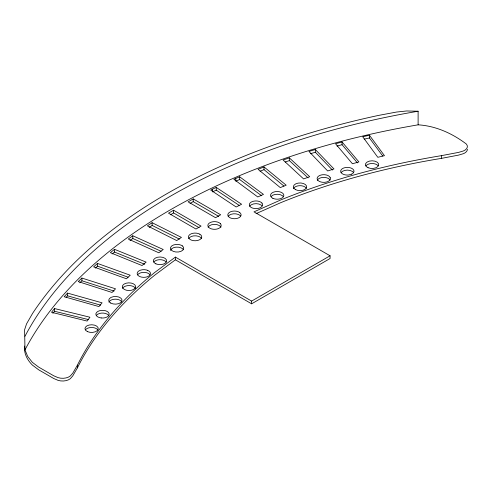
<?xml version="1.0" encoding="UTF-8"?>
<svg xmlns="http://www.w3.org/2000/svg" width="492" height="492" viewBox="0 0 492 492"><rect width="100%" height="100%" fill="white"/><g stroke="black" fill="none" stroke-linecap="round" stroke-linejoin="round"><path stroke-width="0.74" d="M175.392 257.088L175.392 259.807L251.615 303.81L330.077 258.509L330.077 255.791L251.615 301.092L175.392 257.088L154.648 272.519A528.765 305.28 0 0 0 77.41 365.156L72.767 373.194L70.307 375.974A9.366 5.406 0 0 1 58.081 377.641L53.726 375.79L38.696 367.112L32.392 362.364L27.669 356.423L24.987 349.861L24.6 329.732L26.556 323.859L32.601 313.367A589.471 340.329 0 0 1 167.704 193.245L168.436 192.827A589.441 340.31 0 0 1 378.379 115.442L396.478 112.059L406.718 110.971L418.114 111.235L418.114 124.827A583.149 336.676 0 0 0 172.348 208.688L171.628 209.1A583.149 336.676 0 0 0 24.981 349.861M175.392 259.807L154.648 275.237A528.765 305.28 0 0 0 77.41 367.875L72.767 375.913L70.307 378.692A9.366 5.406 0 0 1 58.081 380.359L53.726 378.508L38.696 369.83L32.392 365.082A58.167 33.585 0 0 1 24.6 346.042M54.532 308.558L51.519 312.279L87.115 321.067L89.931 317.229L54.532 308.558L54.532 311.276L52.859 313.342M67.533 293.103L64.181 296.731L98.935 306.577L102.096 302.838L67.533 293.103L67.533 295.821L66.137 297.328M81.912 278.066L78.234 281.584L112.047 292.469L115.546 288.829L81.912 278.066L81.912 280.784L79.809 282.795M97.496 263.429L93.646 266.885L126.426 278.779L130.245 275.243L97.496 263.429L97.496 266.147L95.294 268.122M114.519 249.333L110.368 252.667L142.022 265.539L146.155 262.125L114.519 249.333L114.519 252.052L112.145 253.958M132.803 235.773L128.289 239.026L158.799 252.783L163.239 249.505L132.803 235.773L132.803 238.491L129.98 240.526M152.126 222.704L147.391 225.846L176.708 240.557L181.437 237.415L152.126 222.704L152.126 225.422L149.168 227.384M173.59 210.232L168.492 213.177L195.957 229.032L201.056 226.092L173.59 210.232L173.59 212.95L199.094 227.673M193.208 198.909L188.11 201.855L215.57 217.71L220.674 214.764L193.208 198.909L193.208 201.628L218.712 216.351M170.404 214.795L173.59 212.95M190.023 203.467L193.208 201.628M212.482 189.162L210.687 190.066L236.166 206.991L241.609 204.254L216.252 187.415L212.482 189.162L212.482 191.88L216.252 190.133L239.075 205.293M235.754 178.442L233.872 179.291L257.783 196.96L263.472 194.395L239.678 176.812L235.754 178.442L235.754 180.478M256.049 213.663L280.772 202.655A528.765 305.28 0 0 1 441.472 158.369L458.513 155.121L463.335 153.707A9.336 5.387 0 0 0 467.4 149.26M235.754 181.161L239.678 179.531L261.639 195.761M264.026 166.929L258.103 169.31L280.286 187.6L286.196 185.207L264.026 166.929L264.026 169.648L283.859 186.001M260.077 171.234L264.026 169.648M289.339 157.889L283.115 159.998L303.607 178.928L309.72 176.72L289.339 157.889L289.339 160.607L308.072 177.913M285.194 162.016L289.339 160.607M315.341 149.537L308.933 151.45L327.678 170.976L333.988 168.953L315.341 149.537L315.341 152.256L332.432 170.054M310.354 153.744L315.341 152.256M342.063 141.979L335.538 143.756L352.438 163.762L358.92 161.936L342.063 141.979L342.063 144.697L357.432 162.889M336.989 146.081L342.063 144.697M369.43 135.238L362.709 136.758L377.819 157.305L384.455 155.675L369.43 135.238L369.43 137.957L382.69 155.989M364.203 139.138L369.43 137.957M330.077 255.791L253.989 211.861L280.772 199.937A528.765 305.28 0 0 1 441.472 155.65L458.513 152.403L463.335 150.989A9.336 5.387 0 0 0 466.238 143.941C452.277 133.406 435.752 125.89 418.114 124.827M54.532 311.276L88.455 319.591M67.533 295.821L100.626 305.138M81.912 280.784L114.082 291.079M97.496 266.147L128.111 277.193M114.519 252.052L144.753 264.272M132.803 238.491L161.161 251.283M152.126 225.422L179.395 239.106M353.317 172.268L352.358 171.431A6.66 3.844 0 0 0 341.036 172.698M261.959 205.81L261 204.973A6.66 3.844 0 0 0 249.678 206.24M283.429 196.763L282.623 195.871A6.66 3.844 0 0 0 271.135 196.456M330.126 180.115L329.406 179.205A6.66 3.844 0 0 0 322.66 177.452A6.66 3.844 0 0 0 317.272 180.38M441.472 155.65L441.472 158.369M251.615 301.092L251.615 303.81M239.678 176.812L239.678 179.531M216.252 187.415L216.252 190.133M77.41 365.156L77.41 367.875M85.479 329.818A6.66 3.844 0 0 1 91.666 327.481A6.66 3.844 0 0 1 97.779 329.88M96.524 315.212A6.66 3.844 0 0 1 105.429 313.441L106.881 314.001A6.66 3.844 0 0 1 108.806 315.649M108.916 302.1A6.66 3.844 0 0 1 115.263 299.185A6.66 3.844 0 0 1 121.776 301.971M122.625 288.287A6.66 3.844 0 0 1 129.224 285.569A6.66 3.844 0 0 1 135.478 288.546M137.563 274.899A6.66 3.844 0 0 1 146.099 272.605L147.637 273.066A6.66 3.844 0 0 1 149.857 274.591M153.861 262.052A6.66 3.844 0 0 1 160.035 259.696A6.66 3.844 0 0 1 166.161 262.095M170.496 250.416A6.66 3.844 0 0 1 181.173 247.907L182.397 248.62A6.66 3.844 0 0 1 183.258 249.487M188.664 238.638A6.66 3.844 0 0 1 198.424 236.308L199.801 236.916A6.66 3.844 0 0 1 201.523 238.638M208.079 227.199A6.66 3.844 0 0 1 219.217 225.477L220.275 226.271A6.66 3.844 0 0 1 220.939 227.199M228.165 216.357A6.66 3.844 0 0 1 238.183 214.42L239.481 215.084A6.66 3.844 0 0 1 240.44 215.92M293.533 188.651A6.66 3.844 0 0 1 299.788 185.675A6.66 3.844 0 0 1 306.387 188.393M365.888 165.921A6.66 3.844 0 0 1 372.007 163.516A6.66 3.844 0 0 1 378.194 165.859M24.981 336.27A583.149 336.676 0 0 1 171.628 195.508L172.348 195.103A583.149 336.676 0 0 1 418.126 111.229M135.355 287.814L133.529 289.505A6.66 3.844 0 0 1 122.859 288.195A6.66 3.844 0 0 1 128.64 282.851A6.66 3.844 0 0 1 135.355 287.814M351.7 174.137L348.6 175.004A6.66 3.844 0 0 1 342.303 173.756L341.343 172.92A6.66 3.844 0 0 1 343.656 168.03A6.66 3.844 0 0 1 352.358 168.713L353.317 169.549A6.66 3.844 0 0 1 351.7 174.137M101.241 317.955L99.593 317.635A6.66 3.844 0 0 1 96.524 312.494A6.66 3.844 0 0 1 105.429 310.723L106.881 311.282A6.66 3.844 0 0 1 108.498 315.864A6.66 3.844 0 0 1 101.241 317.955M147.637 270.348L146.099 269.887A6.66 3.844 0 0 0 137.914 271.725A6.66 3.844 0 0 0 139.999 276.645L141.542 277.113A6.66 3.844 0 0 0 149.728 275.274A6.66 3.844 0 0 0 147.637 270.348M199.801 234.198L198.424 233.589A6.66 3.844 0 0 0 189.814 234.579A6.66 3.844 0 0 0 190.386 239.635L191.763 240.25A6.66 3.844 0 0 0 200.373 239.26A6.66 3.844 0 0 0 199.801 234.198M239.481 212.366L238.183 211.701A6.66 3.844 0 0 0 229.469 212.341A6.66 3.844 0 0 0 229.432 217.409L230.736 218.073A6.66 3.844 0 0 0 239.444 217.433A6.66 3.844 0 0 0 239.481 212.366M182.397 245.902L181.173 245.188A6.66 3.844 0 0 0 170.601 247.371A6.66 3.844 0 0 0 178.498 251.978A6.66 3.844 0 0 0 182.397 245.902M272.888 198.307L271.719 197.563A6.66 3.844 0 0 1 273.349 192.212A6.66 3.844 0 0 1 282.623 193.153L283.429 194.045A6.66 3.844 0 0 1 280.987 198.51A6.66 3.844 0 0 1 272.888 198.307M220.275 223.553L219.217 222.759A6.66 3.844 0 0 0 210.459 222.427A6.66 3.844 0 0 0 208.743 227.396L209.801 228.196A6.66 3.844 0 0 0 218.565 228.528A6.66 3.844 0 0 0 220.275 223.553M261.959 203.091L261 202.255A6.66 3.844 0 0 0 252.298 201.572A6.66 3.844 0 0 0 249.991 206.462L250.951 207.298A6.66 3.844 0 0 0 259.647 207.981A6.66 3.844 0 0 0 261.959 203.091M330.126 177.397L329.406 176.487A6.66 3.844 0 0 0 320.999 175.023A6.66 3.844 0 0 0 317.395 179.648L318.115 180.558A6.66 3.844 0 0 0 326.522 182.022A6.66 3.844 0 0 0 330.126 177.397M295.477 189.611A6.66 3.844 0 0 0 306.51 187.661A6.66 3.844 0 0 0 298.072 183.122A6.66 3.844 0 0 0 295.477 189.611M110.755 303.078A6.66 3.844 0 0 0 121.838 301.239A6.66 3.844 0 0 0 113.541 296.615A6.66 3.844 0 0 0 110.755 303.078M87.508 331.633A6.66 3.844 0 0 0 98.203 329.142A6.66 3.844 0 0 0 89.114 325.04A6.66 3.844 0 0 0 87.508 331.633M155.915 263.86A6.66 3.844 0 0 0 166.591 261.35A6.66 3.844 0 0 0 157.483 257.267A6.66 3.844 0 0 0 155.915 263.86M368.059 167.717A6.66 3.844 0 0 0 378.674 165.115A6.66 3.844 0 0 0 369.461 161.105A6.66 3.844 0 0 0 368.059 167.717"/></g></svg>
